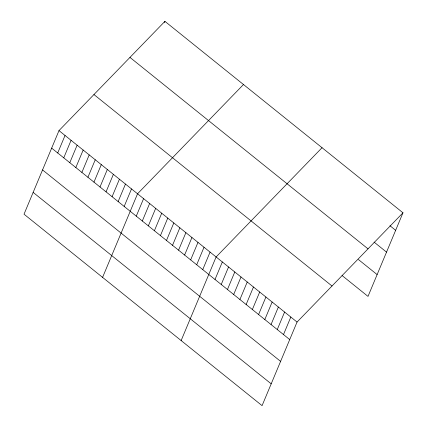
<?xml version="1.0" encoding="UTF-8"?>
<svg xmlns="http://www.w3.org/2000/svg" width="427" height="427" viewBox="0 0 427 427"><rect width="100%" height="100%" fill="white"/><g stroke="black" fill="none" stroke-linecap="round" stroke-linejoin="round"><path stroke-width="0.64" d="M58.99 130.603L24.024 214.199L262.077 405.65L297.048 322.054L402.976 212.801L164.923 21.35L58.99 130.603L297.048 322.054M57.709 152.973L65.032 135.466M63.751 157.835L71.074 140.323M69.793 162.692L77.122 145.185M75.835 167.555L83.164 150.042M81.883 172.412L89.206 154.905M87.925 177.274L95.248 159.762M93.967 182.137L101.29 164.625M164.416 22.556L164.923 21.35M100.009 186.994L107.332 169.482M106.051 191.856L113.379 174.344M112.093 196.714L119.421 179.207M118.14 201.576L125.463 184.064M124.182 206.433L131.505 188.926M102.581 277.379L137.547 193.783L243.481 84.53M136.266 216.153L143.589 198.646M142.308 221.015L149.637 203.503M148.35 225.872L155.679 208.365M154.398 230.735L161.721 213.222M160.44 235.592L167.763 218.085M166.482 240.454L173.805 222.942M172.524 245.311L179.847 227.804M178.566 250.174L185.894 232.662M184.608 255.031L191.936 237.524M190.655 259.894L197.979 242.381M196.698 264.751L204.021 247.244M202.74 269.613L210.063 252.101M181.139 340.559L216.105 256.963L322.038 147.71M215.011 279.482L222.334 261.97M221.234 284.489L228.557 266.976M227.463 289.495L234.786 271.983M233.686 294.502L241.009 276.99M239.915 299.508L247.238 281.996M246.139 304.515L253.462 287.008M252.362 309.522L259.691 292.015M258.591 314.528L265.914 297.021M264.815 319.535L272.143 302.028M271.044 324.547L278.367 307.034M277.267 329.553L284.596 312.041M283.496 334.56L290.819 317.047M402.976 212.801L368.01 296.397L342.07 275.532M389.947 225.723L395.653 230.313M374.079 242.104L386.531 252.117M129.963 57.405L368.021 248.856M358.456 259.568L377.132 274.588M93.945 94.548L332.003 285.999M51.667 148.116L289.719 339.566M42.545 169.925L280.598 361.375M33.146 192.39L271.198 383.841"/></g></svg>
